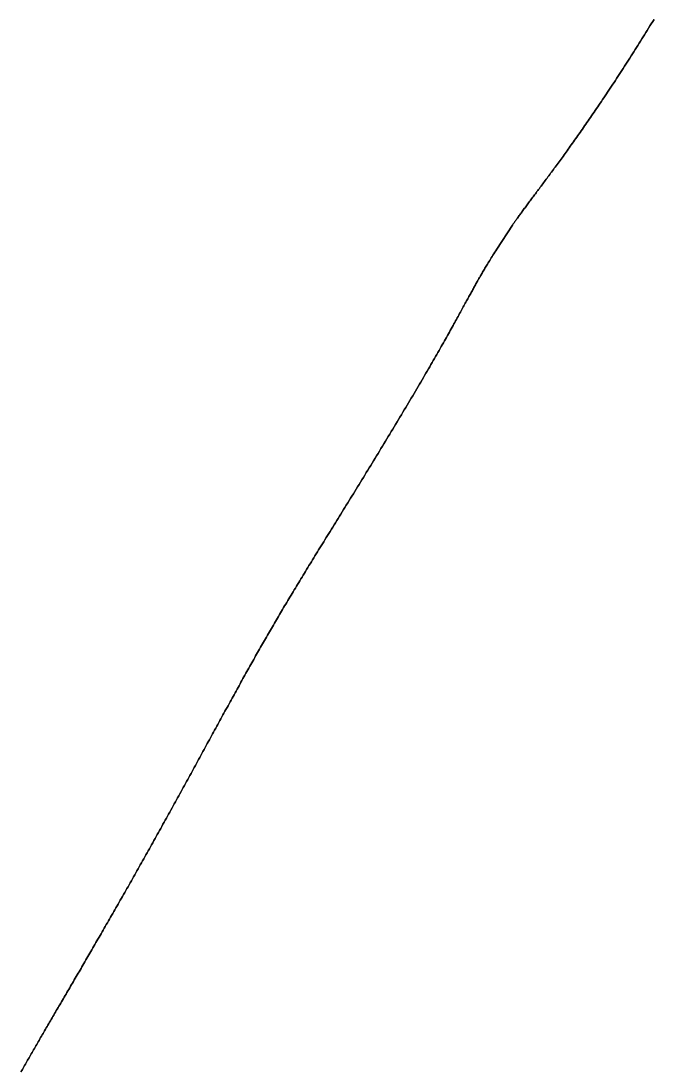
# Model space of a CAD drawing. Header units: inches. Extents: x 130170 to 284068, y 377793 to 804530.
# Drawn here: x 258495.52 to 258525.63, y 737417.54 to 737467.43 of the extents above; entities that cross this region are included whole.
import ezdxf

# ---------------------------------------------------------------- set-up
doc = ezdxf.new("R2010")
doc.units = ezdxf.units.IN
doc.header["$MEASUREMENT"] = 0
doc.layers.add('muni_il', color=7, linetype='Continuous')

msp = doc.modelspace()

# ---------------------------------------------------------------- linework, layer by layer
at = {"layer": 'muni_il'}
for points in [[(258495.524, 737417.5), (258495.559, 737417.561), (258495.593, 737417.621), (258495.628, 737417.682), (258495.662, 737417.743), (258495.697, 737417.805), (258495.732, 737417.866), (258495.767, 737417.928), (258495.802, 737417.989), (258495.837, 737418.051), (258495.873, 737418.113), (258495.908, 737418.175), (258495.944, 737418.237), (258495.98, 737418.3), (258496.016, 737418.362), (258496.052, 737418.425), (258496.088, 737418.488), (258496.124, 737418.551), (258496.161, 737418.615), (258496.197, 737418.678), (258496.234, 737418.742), (258496.271, 737418.806), (258496.308, 737418.87), (258496.345, 737418.934), (258496.383, 737418.999), (258496.42, 737419.064), (258496.458, 737419.129), (258496.495, 737419.194), (258496.533, 737419.259), (258496.572, 737419.325), (258496.61, 737419.391), (258496.648, 737419.457), (258496.687, 737419.523), (258496.726, 737419.59), (258496.765, 737419.657), (258496.804, 737419.724), (258496.843, 737419.792), (258496.883, 737419.859), (258496.922, 737419.927), (258496.962, 737419.995), (258497.002, 737420.064), (258497.042, 737420.133), (258497.083, 737420.202), (258497.123, 737420.271), (258497.164, 737420.341), (258497.205, 737420.411), (258497.246, 737420.481), (258497.287, 737420.552), (258497.329, 737420.622), (258497.37, 737420.694), (258497.412, 737420.765), (258497.454, 737420.837), (258497.496, 737420.909), (258497.539, 737420.981), (258497.581, 737421.054), (258497.624, 737421.127), (258497.667, 737421.2), (258497.71, 737421.274), (258497.753, 737421.348), (258497.797, 737421.422), (258497.84, 737421.497), (258497.884, 737421.572), (258497.928, 737421.647), (258497.972, 737421.723), (258498.017, 737421.799), (258498.061, 737421.875), (258498.106, 737421.952), (258498.151, 737422.029), (258498.196, 737422.106), (258498.242, 737422.184), (258498.287, 737422.262), (258498.333, 737422.34), (258498.379, 737422.419), (258498.425, 737422.498), (258498.471, 737422.577), (258498.517, 737422.657), (258498.564, 737422.737), (258498.611, 737422.817), (258498.658, 737422.898), (258498.705, 737422.979), (258498.752, 737423.06), (258498.8, 737423.142), (258498.848, 737423.224), (258498.896, 737423.307), (258498.944, 737423.39), (258498.992, 737423.473), (258499.04, 737423.556), (258499.089, 737423.64), (258499.137, 737423.724), (258499.186, 737423.809), (258499.235, 737423.894), (258499.285, 737423.979), (258499.334, 737424.064), (258499.384, 737424.15), (258499.433, 737424.236), (258499.483, 737424.323), (258499.533, 737424.409), (258499.583, 737424.496), (258499.634, 737424.584), (258499.684, 737424.671), (258499.735, 737424.76), (258499.785, 737424.848), (258499.836, 737424.936), (258499.887, 737425.025), (258499.938, 737425.115), (258499.99, 737425.204), (258500.041, 737425.294), (258500.093, 737425.384), (258500.144, 737425.474), (258500.196, 737425.565), (258500.248, 737425.656), (258500.3, 737425.747), (258500.352, 737425.839), (258500.405, 737425.931), (258500.457, 737426.023), (258500.509, 737426.115), (258500.562, 737426.207), (258500.615, 737426.3), (258500.667, 737426.393), (258500.72, 737426.486), (258500.773, 737426.58), (258500.826, 737426.673), (258500.879, 737426.767), (258500.933, 737426.861), (258500.986, 737426.955), (258501.039, 737427.05), (258501.093, 737427.144), (258501.146, 737427.239), (258501.2, 737427.334), (258501.253, 737427.429), (258501.307, 737427.525), (258501.36, 737427.62), (258501.414, 737427.716), (258501.468, 737427.812), (258501.522, 737427.908), (258501.576, 737428.004), (258501.629, 737428.1), (258501.683, 737428.196), (258501.737, 737428.293), (258501.791, 737428.389), (258501.845, 737428.486), (258501.899, 737428.583), (258501.953, 737428.68), (258502.007, 737428.776), (258502.061, 737428.873), (258502.115, 737428.97), (258502.169, 737429.068), (258502.223, 737429.165), (258502.277, 737429.262), (258502.331, 737429.359), (258502.385, 737429.456), (258502.439, 737429.553), (258502.493, 737429.651), (258502.546, 737429.748), (258502.6, 737429.845), (258502.654, 737429.942), (258502.708, 737430.039), (258502.761, 737430.137), (258502.815, 737430.234), (258502.868, 737430.331), (258502.922, 737430.428), (258502.975, 737430.525), (258503.029, 737430.622), (258503.082, 737430.718), (258503.135, 737430.815), (258503.188, 737430.912), (258503.241, 737431.008), (258503.294, 737431.105), (258503.347, 737431.201), (258503.4, 737431.297), (258503.453, 737431.393), (258503.505, 737431.489), (258503.558, 737431.585), (258503.61, 737431.681), (258503.663, 737431.776), (258503.715, 737431.872), (258503.767, 737431.967), (258503.819, 737432.062), (258503.871, 737432.157), (258503.922, 737432.251), (258503.974, 737432.346), (258504.026, 737432.44), (258504.077, 737432.534), (258504.128, 737432.628), (258504.18, 737432.722), (258504.231, 737432.815), (258504.281, 737432.909), (258504.332, 737433.002), (258504.383, 737433.095), (258504.434, 737433.187), (258504.484, 737433.279), (258504.534, 737433.372), (258504.585, 737433.464), (258504.635, 737433.555), (258504.685, 737433.647), (258504.734, 737433.738), (258504.784, 737433.829), (258504.833, 737433.919), (258504.883, 737434.01), (258504.932, 737434.1), (258504.981, 737434.19), (258505.03, 737434.279), (258505.079, 737434.369), (258505.128, 737434.458), (258505.177, 737434.547), (258505.225, 737434.635), (258505.274, 737434.723), (258505.322, 737434.811), (258505.37, 737434.899), (258505.418, 737434.987), (258505.466, 737435.074), (258505.514, 737435.161), (258505.562, 737435.248), (258505.609, 737435.334), (258505.657, 737435.421), (258505.704, 737435.507), (258505.752, 737435.592), (258505.799, 737435.678), (258505.846, 737435.763), (258505.893, 737435.848), (258505.94, 737435.933), (258505.987, 737436.018), (258506.034, 737436.102), (258506.081, 737436.186), (258506.128, 737436.27), (258506.174, 737436.354), (258506.221, 737436.438), (258506.267, 737436.521), (258506.314, 737436.604), (258506.36, 737436.687), (258506.407, 737436.77), (258506.453, 737436.853), (258506.5, 737436.935), (258506.546, 737437.018), (258506.593, 737437.1), (258506.639, 737437.182), (258506.685, 737437.264), (258506.732, 737437.346), (258506.778, 737437.428), (258506.825, 737437.509), (258506.871, 737437.591), (258506.918, 737437.673), (258506.964, 737437.754), (258507.011, 737437.836), (258507.057, 737437.917), (258507.104, 737437.998), (258507.151, 737438.08), (258507.198, 737438.161), (258507.245, 737438.242), (258507.292, 737438.324), (258507.339, 737438.405), (258507.386, 737438.487), (258507.434, 737438.568), (258507.481, 737438.65), (258507.529, 737438.731), (258507.577, 737438.813), (258507.624, 737438.895), (258507.672, 737438.977), (258507.721, 737439.059), (258507.769, 737439.141), (258507.818, 737439.223), (258507.866, 737439.306), (258507.915, 737439.389), (258507.965, 737439.471), (258508.014, 737439.555), (258508.063, 737439.638), (258508.113, 737439.721), (258508.163, 737439.805), (258508.214, 737439.889), (258508.264, 737439.974), (258508.315, 737440.058), (258508.366, 737440.143), (258508.417, 737440.228), (258508.469, 737440.314), (258508.52, 737440.399), (258508.572, 737440.486), (258508.625, 737440.572), (258508.677, 737440.659), (258508.73, 737440.747), (258508.784, 737440.834), (258508.837, 737440.922), (258508.891, 737441.011), (258508.945, 737441.1), (258509, 737441.189), (258509.055, 737441.279), (258509.11, 737441.369), (258509.165, 737441.46), (258509.221, 737441.551), (258509.277, 737441.643), (258509.334, 737441.735), (258509.391, 737441.828), (258509.448, 737441.921), (258509.506, 737442.015), (258509.564, 737442.109), (258509.622, 737442.204), (258509.681, 737442.299), (258509.74, 737442.395), (258509.799, 737442.491), (258509.859, 737442.588), (258509.919, 737442.685), (258509.98, 737442.783), (258510.041, 737442.882), (258510.102, 737442.981), (258510.164, 737443.081), (258510.226, 737443.181), (258510.288, 737443.282), (258510.351, 737443.383), (258510.414, 737443.485), (258510.477, 737443.587), (258510.541, 737443.69), (258510.605, 737443.794), (258510.669, 737443.898), (258510.734, 737444.002), (258510.799, 737444.108), (258510.864, 737444.213), (258510.93, 737444.319), (258510.996, 737444.426), (258511.062, 737444.533), (258511.129, 737444.641), (258511.195, 737444.749), (258511.263, 737444.858), (258511.33, 737444.967), (258511.398, 737445.077), (258511.465, 737445.187), (258511.534, 737445.298), (258511.602, 737445.409), (258511.67, 737445.52), (258511.739, 737445.632), (258511.808, 737445.744), (258511.877, 737445.856), (258511.946, 737445.969), (258512.016, 737446.082), (258512.085, 737446.196), (258512.155, 737446.309), (258512.225, 737446.423), (258512.294, 737446.538), (258512.364, 737446.652), (258512.434, 737446.767), (258512.504, 737446.882), (258512.574, 737446.997), (258512.644, 737447.112), (258512.715, 737447.227), (258512.785, 737447.342), (258512.855, 737447.457), (258512.924, 737447.573), (258512.994, 737447.688), (258513.064, 737447.804), (258513.134, 737447.919), (258513.203, 737448.034), (258513.272, 737448.149), (258513.342, 737448.264), (258513.411, 737448.379), (258513.479, 737448.493), (258513.548, 737448.608), (258513.616, 737448.722), (258513.684, 737448.836), (258513.752, 737448.949), (258513.82, 737449.062), (258513.887, 737449.175), (258513.953, 737449.287), (258514.02, 737449.399), (258514.086, 737449.51), (258514.152, 737449.621), (258514.217, 737449.731), (258514.281, 737449.841), (258514.346, 737449.95), (258514.41, 737450.058), (258514.473, 737450.166), (258514.536, 737450.273), (258514.598, 737450.379), (258514.66, 737450.485), (258514.721, 737450.59), (258514.781, 737450.694), (258514.842, 737450.797), (258514.901, 737450.899), (258514.96, 737451.001), (258515.018, 737451.101), (258515.075, 737451.2), (258515.132, 737451.299), (258515.188, 737451.396), (258515.244, 737451.493), (258515.298, 737451.588), (258515.353, 737451.683), (258515.406, 737451.776), (258515.458, 737451.868), (258515.51, 737451.959), (258515.561, 737452.049), (258515.612, 737452.137), (258515.661, 737452.225), (258515.71, 737452.311), (258515.758, 737452.396), (258515.805, 737452.48), (258515.852, 737452.563), (258515.898, 737452.644), (258515.942, 737452.725), (258515.987, 737452.804), (258516.03, 737452.881), (258516.072, 737452.958), (258516.114, 737453.033), (258516.155, 737453.107), (258516.196, 737453.18), (258516.235, 737453.251), (258516.274, 737453.321), (258516.312, 737453.39), (258516.349, 737453.458), (258516.386, 737453.525), (258516.422, 737453.59), (258516.457, 737453.654), (258516.492, 737453.717), (258516.525, 737453.779), (258516.559, 737453.839), (258516.591, 737453.899), (258516.623, 737453.957), (258516.654, 737454.014), (258516.685, 737454.071), (258516.715, 737454.126), (258516.745, 737454.18), (258516.774, 737454.233), (258516.802, 737454.286), (258516.83, 737454.337), (258516.858, 737454.387), (258516.885, 737454.437), (258516.911, 737454.486), (258516.938, 737454.534), (258516.963, 737454.581), (258516.989, 737454.628), (258517.014, 737454.673), (258517.039, 737454.719), (258517.064, 737454.763), (258517.089, 737454.808), (258517.113, 737454.851), (258517.137, 737454.895), (258517.161, 737454.938), (258517.185, 737454.98), (258517.209, 737455.023), (258517.233, 737455.065), (258517.257, 737455.107), (258517.281, 737455.149), (258517.305, 737455.191), (258517.329, 737455.234), (258517.354, 737455.276), (258517.378, 737455.319), (258517.403, 737455.361), (258517.429, 737455.405), (258517.454, 737455.448), (258517.48, 737455.493), (258517.507, 737455.538), (258517.534, 737455.583), (258517.562, 737455.63), (258517.59, 737455.677), (258517.62, 737455.726), (258517.65, 737455.776), (258517.68, 737455.827), (258517.712, 737455.879), (258517.745, 737455.933), (258517.779, 737455.989), (258517.814, 737456.047), (258517.85, 737456.106), (258517.888, 737456.168), (258517.927, 737456.232), (258517.968, 737456.298), (258518.01, 737456.367), (258518.054, 737456.439), (258518.1, 737456.514), (258518.148, 737456.592), (258518.893, 737457.722), (258518.92, 737457.761), (258518.936, 737457.784), (258518.953, 737457.809), (258518.972, 737457.836), (258518.992, 737457.865), (258519.013, 737457.895), (258519.036, 737457.926), (258519.059, 737457.959), (258519.083, 737457.993), (258519.109, 737458.028), (258519.135, 737458.064), (258519.161, 737458.101), (258519.189, 737458.139), (258519.217, 737458.178), (258519.246, 737458.217), (258519.275, 737458.258), (258519.305, 737458.298), (258519.335, 737458.34), (258519.366, 737458.382), (258519.398, 737458.425), (258519.429, 737458.468), (258519.461, 737458.511), (258519.494, 737458.555), (258519.527, 737458.6), (258519.56, 737458.645), (258519.594, 737458.69), (258519.628, 737458.736), (258519.662, 737458.783), (258519.697, 737458.829), (258519.732, 737458.876), (258519.768, 737458.924), (258519.803, 737458.972), (258519.839, 737459.02), (258519.876, 737459.069), (258519.912, 737459.118), (258519.949, 737459.167), (258519.986, 737459.217), (258520.024, 737459.267), (258520.062, 737459.318), (258520.1, 737459.369), (258520.138, 737459.421), (258520.177, 737459.473), (258520.216, 737459.525), (258520.256, 737459.578), (258520.296, 737459.631), (258520.336, 737459.685), (258520.376, 737459.739), (258520.417, 737459.794), (258520.458, 737459.849), (258520.499, 737459.904), (258520.541, 737459.96), (258520.583, 737460.017), (258520.625, 737460.074), (258520.668, 737460.132), (258520.711, 737460.19), (258520.754, 737460.249), (258520.798, 737460.308), (258520.842, 737460.367), (258520.887, 737460.428), (258520.931, 737460.489), (258520.976, 737460.55), (258521.022, 737460.612), (258521.068, 737460.674), (258521.114, 737460.738), (258521.16, 737460.801), (258521.207, 737460.866), (258521.255, 737460.931), (258521.302, 737460.996), (258521.35, 737461.062), (258521.398, 737461.129), (258521.447, 737461.196), (258521.496, 737461.264), (258521.545, 737461.333), (258521.595, 737461.402), (258521.645, 737461.472), (258521.696, 737461.543), (258521.747, 737461.614), (258521.798, 737461.686), (258521.849, 737461.759), (258521.901, 737461.832), (258521.953, 737461.906), (258522.006, 737461.98), (258522.059, 737462.055), (258522.112, 737462.131), (258522.166, 737462.207), (258522.22, 737462.285), (258522.274, 737462.362), (258522.329, 737462.441), (258522.384, 737462.52), (258522.439, 737462.6), (258522.494, 737462.68), (258522.55, 737462.761), (258522.607, 737462.843), (258522.663, 737462.925), (258522.72, 737463.008), (258522.777, 737463.092), (258522.835, 737463.176), (258522.892, 737463.261), (258522.95, 737463.346), (258523.009, 737463.432), (258523.067, 737463.519), (258523.126, 737463.606), (258523.185, 737463.694), (258523.245, 737463.783), (258523.304, 737463.872), (258523.364, 737463.962), (258523.424, 737464.052), (258523.485, 737464.143), (258523.546, 737464.234), (258523.606, 737464.326), (258523.667, 737464.418), (258523.729, 737464.511), (258523.79, 737464.605), (258523.852, 737464.699), (258523.914, 737464.793), (258523.976, 737464.888), (258524.038, 737464.984), (258524.1, 737465.08), (258524.163, 737465.176), (258524.225, 737465.273), (258524.288, 737465.371), (258524.351, 737465.468), (258524.414, 737465.567), (258524.477, 737465.665), (258524.541, 737465.764), (258524.604, 737465.864), (258524.668, 737465.964), (258524.731, 737466.064), (258524.795, 737466.165), (258524.859, 737466.266), (258524.923, 737466.367), (258524.987, 737466.469), (258525.051, 737466.571), (258525.115, 737466.673), (258525.179, 737466.776), (258525.243, 737466.879), (258525.308, 737466.982), (258525.372, 737467.086), (258525.436, 737467.189), (258525.5, 737467.294), (258525.565, 737467.398), (258525.629, 737467.503)], [(258525.629, 737467.503), (258525.565, 737467.398), (258525.5, 737467.294), (258525.436, 737467.189), (258525.372, 737467.086), (258525.308, 737466.982), (258525.243, 737466.879), (258525.179, 737466.776), (258525.115, 737466.673), (258525.051, 737466.571), (258524.987, 737466.469), (258524.923, 737466.367), (258524.859, 737466.266), (258524.795, 737466.165), (258524.731, 737466.064), (258524.668, 737465.964), (258524.604, 737465.864), (258524.541, 737465.764), (258524.477, 737465.665), (258524.414, 737465.567), (258524.351, 737465.468), (258524.288, 737465.371), (258524.225, 737465.273), (258524.163, 737465.176), (258524.1, 737465.08), (258524.038, 737464.984), (258523.976, 737464.888), (258523.914, 737464.793), (258523.852, 737464.699), (258523.79, 737464.605), (258523.729, 737464.511), (258523.667, 737464.418), (258523.606, 737464.326), (258523.546, 737464.234), (258523.485, 737464.143), (258523.424, 737464.052), (258523.364, 737463.962), (258523.304, 737463.872), (258523.245, 737463.783), (258523.185, 737463.694), (258523.126, 737463.606), (258523.067, 737463.519), (258523.009, 737463.432), (258522.95, 737463.346), (258522.892, 737463.261), (258522.835, 737463.176), (258522.777, 737463.092), (258522.72, 737463.008), (258522.663, 737462.925), (258522.607, 737462.843), (258522.55, 737462.761), (258522.494, 737462.68), (258522.439, 737462.6), (258522.384, 737462.52), (258522.329, 737462.441), (258522.274, 737462.362), (258522.22, 737462.285), (258522.166, 737462.207), (258522.112, 737462.131), (258522.059, 737462.055), (258522.006, 737461.98), (258521.953, 737461.906), (258521.901, 737461.832), (258521.849, 737461.759), (258521.798, 737461.686), (258521.747, 737461.614), (258521.696, 737461.543), (258521.645, 737461.472), (258521.595, 737461.402), (258521.545, 737461.333), (258521.496, 737461.264), (258521.447, 737461.196), (258521.398, 737461.129), (258521.35, 737461.062), (258521.302, 737460.996), (258521.255, 737460.931), (258521.207, 737460.866), (258521.16, 737460.801), (258521.114, 737460.738), (258521.068, 737460.674), (258521.022, 737460.612), (258520.976, 737460.55), (258520.931, 737460.489), (258520.887, 737460.428), (258520.842, 737460.367), (258520.798, 737460.308), (258520.754, 737460.249), (258520.711, 737460.19), (258520.668, 737460.132), (258520.625, 737460.074), (258520.583, 737460.017), (258520.541, 737459.96), (258520.499, 737459.904), (258520.458, 737459.849), (258520.417, 737459.794), (258520.376, 737459.739), (258520.336, 737459.685), (258520.296, 737459.631), (258520.256, 737459.578), (258520.216, 737459.525), (258520.177, 737459.473), (258520.138, 737459.421), (258520.1, 737459.369), (258520.062, 737459.318), (258520.024, 737459.267), (258519.986, 737459.217), (258519.949, 737459.167), (258519.912, 737459.118), (258519.876, 737459.069), (258519.839, 737459.02), (258519.803, 737458.972), (258519.768, 737458.924), (258519.732, 737458.876), (258519.697, 737458.829), (258519.662, 737458.783), (258519.628, 737458.736), (258519.594, 737458.69), (258519.56, 737458.645), (258519.527, 737458.6), (258519.494, 737458.555), (258519.461, 737458.511), (258519.429, 737458.468), (258519.398, 737458.425), (258519.366, 737458.382), (258519.335, 737458.34), (258519.305, 737458.298), (258519.275, 737458.258), (258519.246, 737458.217), (258519.217, 737458.178), (258519.189, 737458.139), (258519.161, 737458.101), (258519.135, 737458.064), (258519.109, 737458.028), (258519.083, 737457.993), (258519.059, 737457.959), (258519.036, 737457.926), (258519.013, 737457.895), (258518.992, 737457.865), (258518.972, 737457.836), (258518.953, 737457.809), (258518.936, 737457.784), (258518.92, 737457.761), (258518.893, 737457.722), (258518.148, 737456.592), (258518.1, 737456.514), (258518.054, 737456.439), (258518.01, 737456.367), (258517.968, 737456.298), (258517.927, 737456.232), (258517.888, 737456.168), (258517.85, 737456.106), (258517.814, 737456.047), (258517.779, 737455.989), (258517.745, 737455.933), (258517.712, 737455.879), (258517.68, 737455.827), (258517.65, 737455.776), (258517.62, 737455.726), (258517.59, 737455.677), (258517.562, 737455.63), (258517.534, 737455.583), (258517.507, 737455.538), (258517.48, 737455.493), (258517.454, 737455.448), (258517.429, 737455.405), (258517.403, 737455.361), (258517.378, 737455.319), (258517.354, 737455.276), (258517.329, 737455.234), (258517.305, 737455.191), (258517.281, 737455.149), (258517.257, 737455.107), (258517.233, 737455.065), (258517.209, 737455.023), (258517.185, 737454.98), (258517.161, 737454.938), (258517.137, 737454.895), (258517.113, 737454.851), (258517.089, 737454.808), (258517.064, 737454.763), (258517.039, 737454.719), (258517.014, 737454.673), (258516.989, 737454.628), (258516.963, 737454.581), (258516.938, 737454.534), (258516.911, 737454.486), (258516.885, 737454.437), (258516.858, 737454.387), (258516.83, 737454.337), (258516.802, 737454.286), (258516.774, 737454.233), (258516.745, 737454.18), (258516.715, 737454.126), (258516.685, 737454.071), (258516.654, 737454.014), (258516.623, 737453.957), (258516.591, 737453.899), (258516.559, 737453.839), (258516.525, 737453.779), (258516.492, 737453.717), (258516.457, 737453.654), (258516.422, 737453.59), (258516.386, 737453.525), (258516.349, 737453.458), (258516.312, 737453.39), (258516.274, 737453.321), (258516.235, 737453.251), (258516.196, 737453.18), (258516.155, 737453.107), (258516.114, 737453.033), (258516.072, 737452.958), (258516.03, 737452.881), (258515.987, 737452.804), (258515.942, 737452.725), (258515.898, 737452.644), (258515.852, 737452.563), (258515.805, 737452.48), (258515.758, 737452.396), (258515.71, 737452.311), (258515.661, 737452.225), (258515.612, 737452.137), (258515.561, 737452.049), (258515.51, 737451.959), (258515.458, 737451.868), (258515.406, 737451.776), (258515.353, 737451.683), (258515.298, 737451.588), (258515.244, 737451.493), (258515.188, 737451.396), (258515.132, 737451.299), (258515.075, 737451.2), (258515.018, 737451.101), (258514.96, 737451.001), (258514.901, 737450.899), (258514.842, 737450.797), (258514.781, 737450.694), (258514.721, 737450.59), (258514.66, 737450.485), (258514.598, 737450.379), (258514.536, 737450.273), (258514.473, 737450.166), (258514.41, 737450.058), (258514.346, 737449.95), (258514.281, 737449.841), (258514.217, 737449.731), (258514.152, 737449.621), (258514.086, 737449.51), (258514.02, 737449.399), (258513.953, 737449.287), (258513.887, 737449.175), (258513.82, 737449.062), (258513.752, 737448.949), (258513.684, 737448.836), (258513.616, 737448.722), (258513.548, 737448.608), (258513.479, 737448.493), (258513.411, 737448.379), (258513.342, 737448.264), (258513.272, 737448.149), (258513.203, 737448.034), (258513.134, 737447.919), (258513.064, 737447.804), (258512.994, 737447.688), (258512.924, 737447.573), (258512.855, 737447.457), (258512.785, 737447.342), (258512.715, 737447.227), (258512.644, 737447.112), (258512.574, 737446.997), (258512.504, 737446.882), (258512.434, 737446.767), (258512.364, 737446.652), (258512.294, 737446.538), (258512.225, 737446.423), (258512.155, 737446.309), (258512.085, 737446.196), (258512.016, 737446.082), (258511.946, 737445.969), (258511.877, 737445.856), (258511.808, 737445.744), (258511.739, 737445.632), (258511.67, 737445.52), (258511.602, 737445.409), (258511.534, 737445.298), (258511.465, 737445.187), (258511.398, 737445.077), (258511.33, 737444.967), (258511.263, 737444.858), (258511.195, 737444.749), (258511.129, 737444.641), (258511.062, 737444.533), (258510.996, 737444.426), (258510.93, 737444.319), (258510.864, 737444.213), (258510.799, 737444.108), (258510.734, 737444.002), (258510.669, 737443.898), (258510.605, 737443.794), (258510.541, 737443.69), (258510.477, 737443.587), (258510.414, 737443.485), (258510.351, 737443.383), (258510.288, 737443.282), (258510.226, 737443.181), (258510.164, 737443.081), (258510.102, 737442.981), (258510.041, 737442.882), (258509.98, 737442.783), (258509.919, 737442.685), (258509.859, 737442.588), (258509.799, 737442.491), (258509.74, 737442.395), (258509.681, 737442.299), (258509.622, 737442.204), (258509.564, 737442.109), (258509.506, 737442.015), (258509.448, 737441.921), (258509.391, 737441.828), (258509.334, 737441.735), (258509.277, 737441.643), (258509.221, 737441.551), (258509.165, 737441.46), (258509.11, 737441.369), (258509.055, 737441.279), (258509, 737441.189), (258508.945, 737441.1), (258508.891, 737441.011), (258508.837, 737440.922), (258508.784, 737440.834), (258508.73, 737440.747), (258508.677, 737440.659), (258508.625, 737440.572), (258508.572, 737440.486), (258508.52, 737440.399), (258508.469, 737440.314), (258508.417, 737440.228), (258508.366, 737440.143), (258508.315, 737440.058), (258508.264, 737439.974), (258508.214, 737439.889), (258508.163, 737439.805), (258508.113, 737439.721), (258508.063, 737439.638), (258508.014, 737439.555), (258507.965, 737439.471), (258507.915, 737439.389), (258507.866, 737439.306), (258507.818, 737439.223), (258507.769, 737439.141), (258507.721, 737439.059), (258507.672, 737438.977), (258507.624, 737438.895), (258507.577, 737438.813), (258507.529, 737438.731), (258507.481, 737438.65), (258507.434, 737438.568), (258507.386, 737438.487), (258507.339, 737438.405), (258507.292, 737438.324), (258507.245, 737438.242), (258507.198, 737438.161), (258507.151, 737438.08), (258507.104, 737437.998), (258507.057, 737437.917), (258507.011, 737437.836), (258506.964, 737437.754), (258506.918, 737437.673), (258506.871, 737437.591), (258506.825, 737437.509), (258506.778, 737437.428), (258506.732, 737437.346), (258506.685, 737437.264), (258506.639, 737437.182), (258506.593, 737437.1), (258506.546, 737437.018), (258506.5, 737436.935), (258506.453, 737436.853), (258506.407, 737436.77), (258506.36, 737436.687), (258506.314, 737436.604), (258506.267, 737436.521), (258506.221, 737436.438), (258506.174, 737436.354), (258506.128, 737436.27), (258506.081, 737436.186), (258506.034, 737436.102), (258505.987, 737436.018), (258505.94, 737435.933), (258505.893, 737435.848), (258505.846, 737435.763), (258505.799, 737435.678), (258505.752, 737435.592), (258505.704, 737435.507), (258505.657, 737435.421), (258505.609, 737435.334), (258505.562, 737435.248), (258505.514, 737435.161), (258505.466, 737435.074), (258505.418, 737434.987), (258505.37, 737434.899), (258505.322, 737434.811), (258505.274, 737434.723), (258505.225, 737434.635), (258505.177, 737434.547), (258505.128, 737434.458), (258505.079, 737434.369), (258505.03, 737434.279), (258504.981, 737434.19), (258504.932, 737434.1), (258504.883, 737434.01), (258504.833, 737433.919), (258504.784, 737433.829), (258504.734, 737433.738), (258504.685, 737433.647), (258504.635, 737433.555), (258504.585, 737433.464), (258504.534, 737433.372), (258504.484, 737433.279), (258504.434, 737433.187), (258504.383, 737433.095), (258504.332, 737433.002), (258504.281, 737432.909), (258504.231, 737432.815), (258504.18, 737432.722), (258504.128, 737432.628), (258504.077, 737432.534), (258504.026, 737432.44), (258503.974, 737432.346), (258503.922, 737432.251), (258503.871, 737432.157), (258503.819, 737432.062), (258503.767, 737431.967), (258503.715, 737431.872), (258503.663, 737431.776), (258503.61, 737431.681), (258503.558, 737431.585), (258503.505, 737431.489), (258503.453, 737431.393), (258503.4, 737431.297), (258503.347, 737431.201), (258503.294, 737431.105), (258503.241, 737431.008), (258503.188, 737430.912), (258503.135, 737430.815), (258503.082, 737430.718), (258503.029, 737430.622), (258502.975, 737430.525), (258502.922, 737430.428), (258502.868, 737430.331), (258502.815, 737430.234), (258502.761, 737430.137), (258502.708, 737430.039), (258502.654, 737429.942), (258502.6, 737429.845), (258502.546, 737429.748), (258502.493, 737429.651), (258502.439, 737429.553), (258502.385, 737429.456), (258502.331, 737429.359), (258502.277, 737429.262), (258502.223, 737429.165), (258502.169, 737429.068), (258502.115, 737428.97), (258502.061, 737428.873), (258502.007, 737428.776), (258501.953, 737428.68), (258501.899, 737428.583), (258501.845, 737428.486), (258501.791, 737428.389), (258501.737, 737428.293), (258501.683, 737428.196), (258501.629, 737428.1), (258501.576, 737428.004), (258501.522, 737427.908), (258501.468, 737427.812), (258501.414, 737427.716), (258501.36, 737427.62), (258501.307, 737427.525), (258501.253, 737427.429), (258501.2, 737427.334), (258501.146, 737427.239), (258501.093, 737427.144), (258501.039, 737427.05), (258500.986, 737426.955), (258500.933, 737426.861), (258500.879, 737426.767), (258500.826, 737426.673), (258500.773, 737426.58), (258500.72, 737426.486), (258500.667, 737426.393), (258500.615, 737426.3), (258500.562, 737426.207), (258500.509, 737426.115), (258500.457, 737426.023), (258500.405, 737425.931), (258500.352, 737425.839), (258500.3, 737425.747), (258500.248, 737425.656), (258500.196, 737425.565), (258500.144, 737425.474), (258500.093, 737425.384), (258500.041, 737425.294), (258499.99, 737425.204), (258499.938, 737425.115), (258499.887, 737425.025), (258499.836, 737424.936), (258499.785, 737424.848), (258499.735, 737424.76), (258499.684, 737424.671), (258499.634, 737424.584), (258499.583, 737424.496), (258499.533, 737424.409), (258499.483, 737424.323), (258499.433, 737424.236), (258499.384, 737424.15), (258499.334, 737424.064), (258499.285, 737423.979), (258499.235, 737423.894), (258499.186, 737423.809), (258499.137, 737423.724), (258499.089, 737423.64), (258499.04, 737423.556), (258498.992, 737423.473), (258498.944, 737423.39), (258498.896, 737423.307), (258498.848, 737423.224), (258498.8, 737423.142), (258498.752, 737423.06), (258498.705, 737422.979), (258498.658, 737422.898), (258498.611, 737422.817), (258498.564, 737422.737), (258498.517, 737422.657), (258498.471, 737422.577), (258498.425, 737422.498), (258498.379, 737422.419), (258498.333, 737422.34), (258498.287, 737422.262), (258498.242, 737422.184), (258498.196, 737422.106), (258498.151, 737422.029), (258498.106, 737421.952), (258498.061, 737421.875), (258498.017, 737421.799), (258497.972, 737421.723), (258497.928, 737421.647), (258497.884, 737421.572), (258497.84, 737421.497), (258497.797, 737421.422), (258497.753, 737421.348), (258497.71, 737421.274), (258497.667, 737421.2), (258497.624, 737421.127), (258497.581, 737421.054), (258497.539, 737420.981), (258497.496, 737420.909), (258497.454, 737420.837), (258497.412, 737420.765), (258497.37, 737420.694), (258497.329, 737420.622), (258497.287, 737420.552), (258497.246, 737420.481), (258497.205, 737420.411), (258497.164, 737420.341), (258497.123, 737420.271), (258497.083, 737420.202), (258497.042, 737420.133), (258497.002, 737420.064), (258496.962, 737419.995), (258496.922, 737419.927), (258496.883, 737419.859), (258496.843, 737419.792), (258496.804, 737419.724), (258496.765, 737419.657), (258496.726, 737419.59), (258496.687, 737419.523), (258496.648, 737419.457), (258496.61, 737419.391), (258496.572, 737419.325), (258496.533, 737419.259), (258496.495, 737419.194), (258496.458, 737419.129), (258496.42, 737419.064), (258496.383, 737418.999), (258496.345, 737418.934), (258496.308, 737418.87), (258496.271, 737418.806), (258496.234, 737418.742), (258496.197, 737418.678), (258496.161, 737418.615), (258496.124, 737418.551), (258496.088, 737418.488), (258496.052, 737418.425), (258496.016, 737418.362), (258495.98, 737418.3), (258495.944, 737418.237), (258495.908, 737418.175), (258495.873, 737418.113), (258495.837, 737418.051), (258495.802, 737417.989), (258495.767, 737417.928), (258495.732, 737417.866), (258495.697, 737417.805), (258495.662, 737417.743), (258495.628, 737417.682), (258495.593, 737417.621), (258495.559, 737417.561), (258495.524, 737417.5)]]:
    msp.add_lwpolyline(points, dxfattribs=at)

doc.saveas('drawing.dxf')
